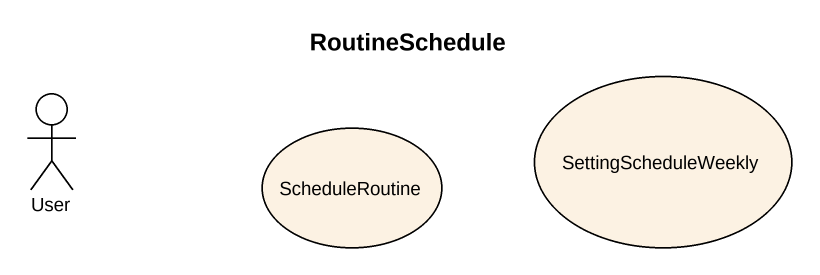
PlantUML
@startuml
title RoutineSchedule
actor User
usecase SettingScheduleWeekly
usecase ScheduleRoutine
@enduml
